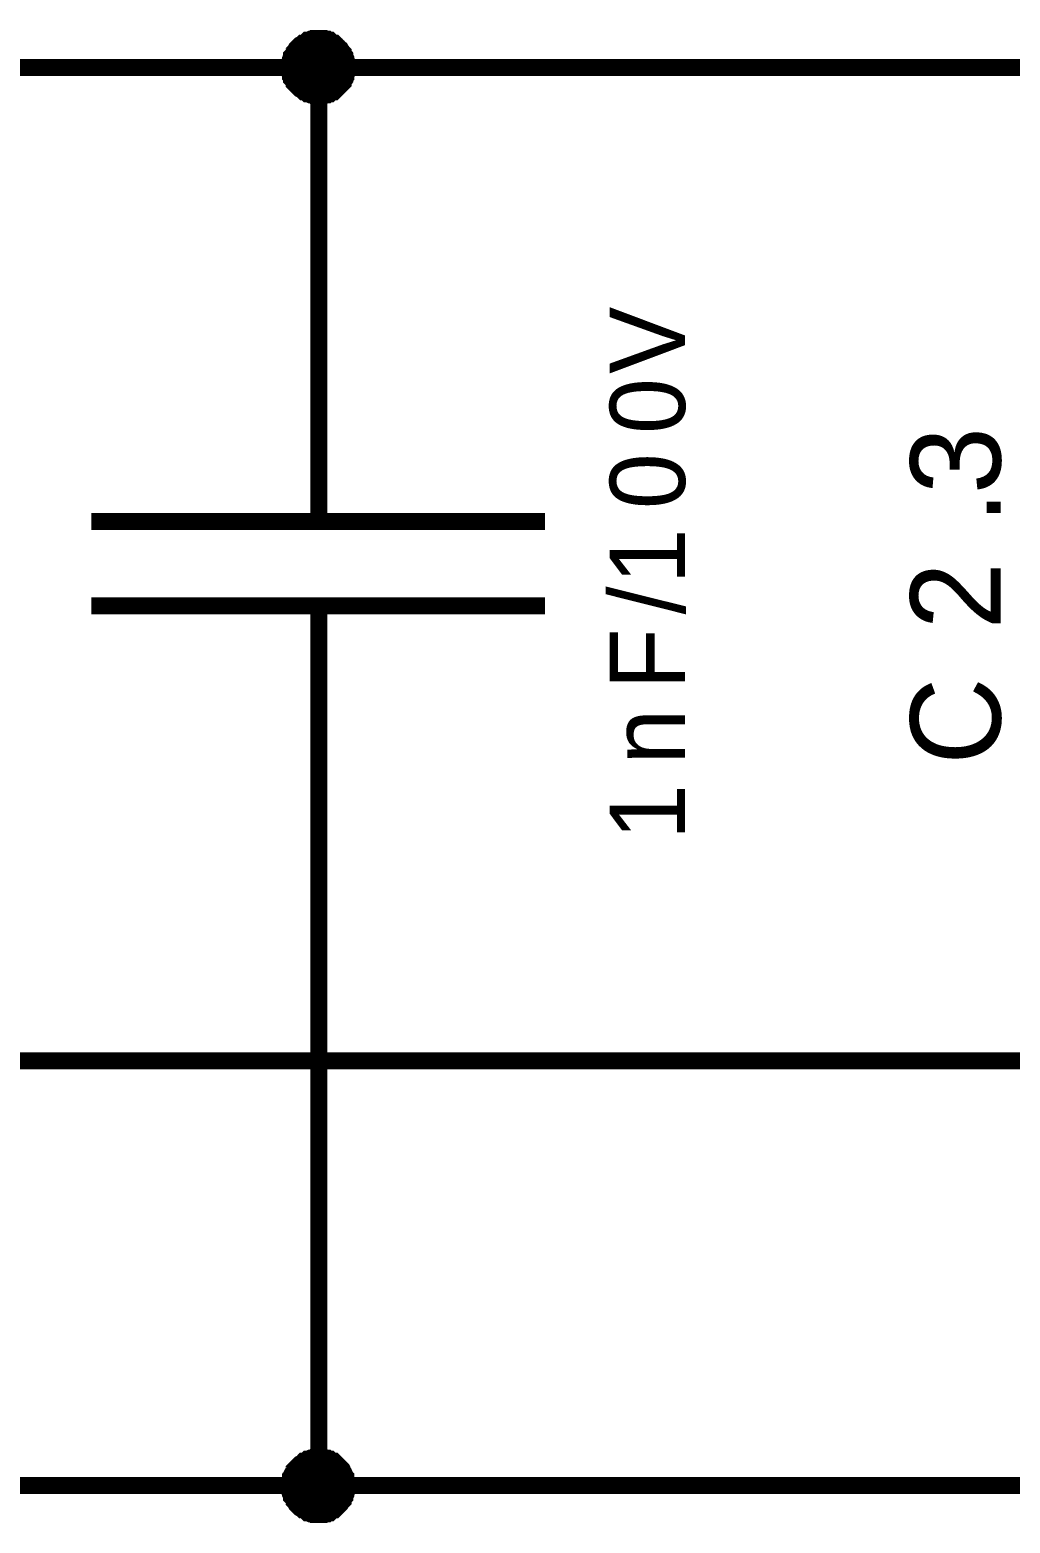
# Model space of a CAD drawing. Header units: millimetres. Extents: x 0 to 420, y 0 to 297.
# Drawn here: x 299.88 to 317.15, y 211.84 to 238.15 of the extents above; entities that cross this region are included whole.
import ezdxf

# ---------------------------------------------------------------- set-up
doc = ezdxf.new("R2010")
doc.units = ezdxf.units.MM
doc.layers.add('Sheet', color=255, linetype='Continuous')

msp = doc.modelspace()

# ---------------------------------------------------------------- linework, layer by layer
at = {"layer": 'Sheet'}
for points, const_width in [([(304.457, 237.487), (304.457, 237.521), (304.457, 237.537), (304.457, 237.57), (304.474, 237.587), (304.474, 237.62), (304.474, 237.636), (304.49, 237.67), (304.49, 237.686), (304.507, 237.703), (304.523, 237.736), (304.54, 237.752), (304.54, 237.769), (304.556, 237.785), (304.573, 237.819), (304.589, 237.835), (304.606, 237.852), (304.622, 237.868), (304.639, 237.885), (304.672, 237.901), (304.689, 237.918), (304.705, 237.918), (304.722, 237.934), (304.755, 237.951), (304.771, 237.968), (304.788, 237.968), (304.821, 237.984), (304.838, 237.984), (304.871, 237.984), (304.887, 238.001), (304.92, 238.001), (304.937, 238.001), (304.97, 238.001)], 0.3), ([(304.457, 237.487), (304.457, 237.521), (304.457, 237.537), (304.457, 237.57), (304.474, 237.587), (304.474, 237.62), (304.474, 237.636), (304.49, 237.67), (304.49, 237.686), (304.507, 237.703), (304.523, 237.736), (304.54, 237.752), (304.54, 237.769), (304.556, 237.785), (304.573, 237.819), (304.589, 237.835), (304.606, 237.852), (304.622, 237.868), (304.639, 237.885), (304.672, 237.901), (304.689, 237.918), (304.705, 237.918), (304.722, 237.934), (304.755, 237.951), (304.771, 237.968), (304.788, 237.968), (304.821, 237.984), (304.838, 237.984), (304.871, 237.984), (304.887, 238.001), (304.92, 238.001), (304.937, 238.001), (304.97, 238.001)], 0.3), ([(304.457, 237.487), (304.457, 237.521), (304.457, 237.537), (304.457, 237.57), (304.474, 237.587), (304.474, 237.62), (304.474, 237.636), (304.49, 237.67), (304.49, 237.686), (304.507, 237.703), (304.523, 237.736), (304.54, 237.752), (304.54, 237.769), (304.556, 237.785), (304.573, 237.819), (304.589, 237.835), (304.606, 237.852), (304.622, 237.868), (304.639, 237.885), (304.672, 237.901), (304.689, 237.918), (304.705, 237.918), (304.722, 237.934), (304.755, 237.951), (304.771, 237.968), (304.788, 237.968), (304.821, 237.984), (304.838, 237.984), (304.871, 237.984), (304.887, 238.001), (304.92, 238.001), (304.937, 238.001), (304.97, 238.001)], 0.3), ([(304.457, 237.487), (304.457, 237.521), (304.457, 237.537), (304.457, 237.57), (304.474, 237.587), (304.474, 237.62), (304.474, 237.636), (304.49, 237.67), (304.49, 237.686), (304.507, 237.703), (304.523, 237.736), (304.54, 237.752), (304.54, 237.769), (304.556, 237.785), (304.573, 237.819), (304.589, 237.835), (304.606, 237.852), (304.622, 237.868), (304.639, 237.885), (304.672, 237.901), (304.689, 237.918), (304.705, 237.918), (304.722, 237.934), (304.755, 237.951), (304.771, 237.968), (304.788, 237.968), (304.821, 237.984), (304.838, 237.984), (304.871, 237.984), (304.887, 238.001), (304.92, 238.001), (304.937, 238.001), (304.97, 238.001)], 0.3), ([(304.97, 238.001), (304.97, 238.001)], 0.3), ([(304.97, 238.001), (305.003, 238.001), (305.02, 238.001), (305.053, 238.001), (305.069, 237.984), (305.102, 237.984), (305.119, 237.984), (305.136, 237.968), (305.169, 237.968), (305.185, 237.951), (305.202, 237.934), (305.235, 237.918), (305.251, 237.918), (305.268, 237.901), (305.285, 237.885), (305.301, 237.868), (305.318, 237.852), (305.334, 237.835), (305.351, 237.819), (305.367, 237.785), (305.384, 237.769), (305.4, 237.752), (305.4, 237.736), (305.417, 237.703), (305.433, 237.686), (305.433, 237.67), (305.45, 237.636), (305.45, 237.62), (305.45, 237.587), (305.467, 237.57), (305.467, 237.537), (305.467, 237.521), (305.467, 237.487)], 0.3), ([(304.97, 238.001), (304.97, 238.001)], 0.3), ([(304.97, 238.001), (305.003, 238.001), (305.02, 238.001), (305.053, 238.001), (305.069, 237.984), (305.102, 237.984), (305.119, 237.984), (305.136, 237.968), (305.169, 237.968), (305.185, 237.951), (305.202, 237.934), (305.235, 237.918), (305.251, 237.918), (305.268, 237.901), (305.285, 237.885), (305.301, 237.868), (305.318, 237.852), (305.334, 237.835), (305.351, 237.819), (305.367, 237.785), (305.384, 237.769), (305.4, 237.752), (305.4, 237.736), (305.417, 237.703), (305.433, 237.686), (305.433, 237.67), (305.45, 237.636), (305.45, 237.62), (305.45, 237.587), (305.467, 237.57), (305.467, 237.537), (305.467, 237.521), (305.467, 237.487)], 0.3), ([(304.97, 238.001), (304.97, 238.001)], 0.3), ([(304.97, 238.001), (305.003, 238.001), (305.02, 238.001), (305.053, 238.001), (305.069, 237.984), (305.102, 237.984), (305.119, 237.984), (305.136, 237.968), (305.169, 237.968), (305.185, 237.951), (305.202, 237.934), (305.235, 237.918), (305.251, 237.918), (305.268, 237.901), (305.285, 237.885), (305.301, 237.868), (305.318, 237.852), (305.334, 237.835), (305.351, 237.819), (305.367, 237.785), (305.384, 237.769), (305.4, 237.752), (305.4, 237.736), (305.417, 237.703), (305.433, 237.686), (305.433, 237.67), (305.45, 237.636), (305.45, 237.62), (305.45, 237.587), (305.467, 237.57), (305.467, 237.537), (305.467, 237.521), (305.467, 237.487)], 0.3), ([(304.97, 238.001), (304.97, 238.001)], 0.3), ([(304.97, 238.001), (305.003, 238.001), (305.02, 238.001), (305.053, 238.001), (305.069, 237.984), (305.102, 237.984), (305.119, 237.984), (305.136, 237.968), (305.169, 237.968), (305.185, 237.951), (305.202, 237.934), (305.235, 237.918), (305.251, 237.918), (305.268, 237.901), (305.285, 237.885), (305.301, 237.868), (305.318, 237.852), (305.334, 237.835), (305.351, 237.819), (305.367, 237.785), (305.384, 237.769), (305.4, 237.752), (305.4, 237.736), (305.417, 237.703), (305.433, 237.686), (305.433, 237.67), (305.45, 237.636), (305.45, 237.62), (305.45, 237.587), (305.467, 237.57), (305.467, 237.537), (305.467, 237.521), (305.467, 237.487)], 0.3), ([(304.457, 237.487), (304.457, 237.521), (304.457, 237.537), (304.457, 237.57), (304.474, 237.587), (304.474, 237.62), (304.474, 237.636), (304.49, 237.67), (304.49, 237.686), (304.507, 237.703), (304.523, 237.736), (304.54, 237.752), (304.54, 237.769), (304.556, 237.785), (304.573, 237.819), (304.589, 237.835), (304.606, 237.852), (304.622, 237.868), (304.639, 237.885), (304.672, 237.901), (304.689, 237.918), (304.705, 237.918), (304.722, 237.934), (304.755, 237.951), (304.771, 237.968), (304.788, 237.968), (304.821, 237.984), (304.838, 237.984), (304.871, 237.984), (304.887, 238.001), (304.92, 238.001), (304.937, 238.001), (304.97, 238.001)], 0.0991), ([(304.457, 237.487), (304.457, 237.521), (304.457, 237.537), (304.457, 237.57), (304.474, 237.587), (304.474, 237.62), (304.474, 237.636), (304.49, 237.67), (304.49, 237.686), (304.507, 237.703), (304.523, 237.736), (304.54, 237.752), (304.54, 237.769), (304.556, 237.785), (304.573, 237.819), (304.589, 237.835), (304.606, 237.852), (304.622, 237.868), (304.639, 237.885), (304.672, 237.901), (304.689, 237.918), (304.705, 237.918), (304.722, 237.934), (304.755, 237.951), (304.771, 237.968), (304.788, 237.968), (304.821, 237.984), (304.838, 237.984), (304.871, 237.984), (304.887, 238.001), (304.92, 238.001), (304.937, 238.001), (304.97, 238.001)], 0.0991), ([(304.457, 237.487), (304.457, 237.521), (304.457, 237.537), (304.457, 237.57), (304.474, 237.587), (304.474, 237.62), (304.474, 237.636), (304.49, 237.67), (304.49, 237.686), (304.507, 237.703), (304.523, 237.736), (304.54, 237.752), (304.54, 237.769), (304.556, 237.785), (304.573, 237.819), (304.589, 237.835), (304.606, 237.852), (304.622, 237.868), (304.639, 237.885), (304.672, 237.901), (304.689, 237.918), (304.705, 237.918), (304.722, 237.934), (304.755, 237.951), (304.771, 237.968), (304.788, 237.968), (304.821, 237.984), (304.838, 237.984), (304.871, 237.984), (304.887, 238.001), (304.92, 238.001), (304.937, 238.001), (304.97, 238.001)], 0.0991), ([(304.457, 237.487), (304.457, 237.521), (304.457, 237.537), (304.457, 237.57), (304.474, 237.587), (304.474, 237.62), (304.474, 237.636), (304.49, 237.67), (304.49, 237.686), (304.507, 237.703), (304.523, 237.736), (304.54, 237.752), (304.54, 237.769), (304.556, 237.785), (304.573, 237.819), (304.589, 237.835), (304.606, 237.852), (304.622, 237.868), (304.639, 237.885), (304.672, 237.901), (304.689, 237.918), (304.705, 237.918), (304.722, 237.934), (304.755, 237.951), (304.771, 237.968), (304.788, 237.968), (304.821, 237.984), (304.838, 237.984), (304.871, 237.984), (304.887, 238.001), (304.92, 238.001), (304.937, 238.001), (304.97, 238.001)], 0.0991), ([(304.97, 238.001), (304.97, 238.001)], 0.0991), ([(304.97, 238.001), (305.003, 238.001), (305.02, 238.001), (305.053, 238.001), (305.069, 237.984), (305.102, 237.984), (305.119, 237.984), (305.136, 237.968), (305.169, 237.968), (305.185, 237.951), (305.202, 237.934), (305.235, 237.918), (305.251, 237.918), (305.268, 237.901), (305.285, 237.885), (305.301, 237.868), (305.318, 237.852), (305.334, 237.835), (305.351, 237.819), (305.367, 237.785), (305.384, 237.769), (305.4, 237.752), (305.4, 237.736), (305.417, 237.703), (305.433, 237.686), (305.433, 237.67), (305.45, 237.636), (305.45, 237.62), (305.45, 237.587), (305.467, 237.57), (305.467, 237.537), (305.467, 237.521), (305.467, 237.487)], 0.0991), ([(304.97, 238.001), (304.97, 238.001)], 0.0991), ([(304.97, 238.001), (305.003, 238.001), (305.02, 238.001), (305.053, 238.001), (305.069, 237.984), (305.102, 237.984), (305.119, 237.984), (305.136, 237.968), (305.169, 237.968), (305.185, 237.951), (305.202, 237.934), (305.235, 237.918), (305.251, 237.918), (305.268, 237.901), (305.285, 237.885), (305.301, 237.868), (305.318, 237.852), (305.334, 237.835), (305.351, 237.819), (305.367, 237.785), (305.384, 237.769), (305.4, 237.752), (305.4, 237.736), (305.417, 237.703), (305.433, 237.686), (305.433, 237.67), (305.45, 237.636), (305.45, 237.62), (305.45, 237.587), (305.467, 237.57), (305.467, 237.537), (305.467, 237.521), (305.467, 237.487)], 0.0991), ([(304.97, 238.001), (304.97, 238.001)], 0.0991), ([(304.97, 238.001), (305.003, 238.001), (305.02, 238.001), (305.053, 238.001), (305.069, 237.984), (305.102, 237.984), (305.119, 237.984), (305.136, 237.968), (305.169, 237.968), (305.185, 237.951), (305.202, 237.934), (305.235, 237.918), (305.251, 237.918), (305.268, 237.901), (305.285, 237.885), (305.301, 237.868), (305.318, 237.852), (305.334, 237.835), (305.351, 237.819), (305.367, 237.785), (305.384, 237.769), (305.4, 237.752), (305.4, 237.736), (305.417, 237.703), (305.433, 237.686), (305.433, 237.67), (305.45, 237.636), (305.45, 237.62), (305.45, 237.587), (305.467, 237.57), (305.467, 237.537), (305.467, 237.521), (305.467, 237.487)], 0.0991), ([(304.97, 238.001), (304.97, 238.001)], 0.0991), ([(304.97, 238.001), (305.003, 238.001), (305.02, 238.001), (305.053, 238.001), (305.069, 237.984), (305.102, 237.984), (305.119, 237.984), (305.136, 237.968), (305.169, 237.968), (305.185, 237.951), (305.202, 237.934), (305.235, 237.918), (305.251, 237.918), (305.268, 237.901), (305.285, 237.885), (305.301, 237.868), (305.318, 237.852), (305.334, 237.835), (305.351, 237.819), (305.367, 237.785), (305.384, 237.769), (305.4, 237.752), (305.4, 237.736), (305.417, 237.703), (305.433, 237.686), (305.433, 237.67), (305.45, 237.636), (305.45, 237.62), (305.45, 237.587), (305.467, 237.57), (305.467, 237.537), (305.467, 237.521), (305.467, 237.487)], 0.0991), ([(287.476, 232.487), (287.476, 237.487), (304.97, 237.487), (322.448, 237.487), (339.942, 237.487), (339.942, 232.487)], 0.3), ([(304.97, 236.991), (304.937, 236.991), (304.92, 236.991), (304.887, 236.991), (304.871, 237.007), (304.838, 237.007), (304.821, 237.007), (304.788, 237.024), (304.771, 237.024), (304.755, 237.04), (304.722, 237.057), (304.705, 237.057), (304.689, 237.073), (304.672, 237.09), (304.639, 237.107), (304.622, 237.123), (304.606, 237.14), (304.589, 237.156), (304.573, 237.173), (304.556, 237.189), (304.54, 237.206), (304.54, 237.222), (304.523, 237.256), (304.507, 237.272), (304.49, 237.289), (304.49, 237.322), (304.474, 237.338), (304.474, 237.355), (304.474, 237.388), (304.457, 237.405), (304.457, 237.438), (304.457, 237.454), (304.457, 237.487)], 0.3), ([(304.457, 237.487), (304.457, 237.487)], 0.3), ([(304.97, 236.991), (304.937, 236.991), (304.92, 236.991), (304.887, 236.991), (304.871, 237.007), (304.838, 237.007), (304.821, 237.007), (304.788, 237.024), (304.771, 237.024), (304.755, 237.04), (304.722, 237.057), (304.705, 237.057), (304.689, 237.073), (304.672, 237.09), (304.639, 237.107), (304.622, 237.123), (304.606, 237.14), (304.589, 237.156), (304.573, 237.173), (304.556, 237.189), (304.54, 237.206), (304.54, 237.222), (304.523, 237.256), (304.507, 237.272), (304.49, 237.289), (304.49, 237.322), (304.474, 237.338), (304.474, 237.355), (304.474, 237.388), (304.457, 237.405), (304.457, 237.438), (304.457, 237.454), (304.457, 237.487)], 0.3), ([(304.457, 237.487), (304.457, 237.487)], 0.3), ([(304.97, 236.991), (304.937, 236.991), (304.92, 236.991), (304.887, 236.991), (304.871, 237.007), (304.838, 237.007), (304.821, 237.007), (304.788, 237.024), (304.771, 237.024), (304.755, 237.04), (304.722, 237.057), (304.705, 237.057), (304.689, 237.073), (304.672, 237.09), (304.639, 237.107), (304.622, 237.123), (304.606, 237.14), (304.589, 237.156), (304.573, 237.173), (304.556, 237.189), (304.54, 237.206), (304.54, 237.222), (304.523, 237.256), (304.507, 237.272), (304.49, 237.289), (304.49, 237.322), (304.474, 237.338), (304.474, 237.355), (304.474, 237.388), (304.457, 237.405), (304.457, 237.438), (304.457, 237.454), (304.457, 237.487)], 0.3), ([(304.457, 237.487), (304.457, 237.487)], 0.3), ([(304.97, 236.991), (304.937, 236.991), (304.92, 236.991), (304.887, 236.991), (304.871, 237.007), (304.838, 237.007), (304.821, 237.007), (304.788, 237.024), (304.771, 237.024), (304.755, 237.04), (304.722, 237.057), (304.705, 237.057), (304.689, 237.073), (304.672, 237.09), (304.639, 237.107), (304.622, 237.123), (304.606, 237.14), (304.589, 237.156), (304.573, 237.173), (304.556, 237.189), (304.54, 237.206), (304.54, 237.222), (304.523, 237.256), (304.507, 237.272), (304.49, 237.289), (304.49, 237.322), (304.474, 237.338), (304.474, 237.355), (304.474, 237.388), (304.457, 237.405), (304.457, 237.438), (304.457, 237.454), (304.457, 237.487)], 0.3), ([(304.457, 237.487), (304.457, 237.487)], 0.3), ([(305.467, 237.487), (305.467, 237.454), (305.467, 237.438), (305.467, 237.405), (305.45, 237.388), (305.45, 237.355), (305.45, 237.338), (305.433, 237.322), (305.433, 237.289), (305.417, 237.272), (305.4, 237.256), (305.4, 237.222), (305.384, 237.206), (305.367, 237.189), (305.351, 237.173), (305.334, 237.156), (305.318, 237.14), (305.301, 237.123), (305.285, 237.107), (305.268, 237.09), (305.251, 237.073), (305.235, 237.057), (305.202, 237.057), (305.185, 237.04), (305.169, 237.024), (305.136, 237.024), (305.119, 237.007), (305.102, 237.007), (305.069, 237.007), (305.053, 236.991), (305.02, 236.991), (305.003, 236.991), (304.97, 236.991)], 0.3), ([(304.97, 232.487), (304.97, 237.487)], 0.3), ([(305.467, 237.487), (305.467, 237.454), (305.467, 237.438), (305.467, 237.405), (305.45, 237.388), (305.45, 237.355), (305.45, 237.338), (305.433, 237.322), (305.433, 237.289), (305.417, 237.272), (305.4, 237.256), (305.4, 237.222), (305.384, 237.206), (305.367, 237.189), (305.351, 237.173), (305.334, 237.156), (305.318, 237.14), (305.301, 237.123), (305.285, 237.107), (305.268, 237.09), (305.251, 237.073), (305.235, 237.057), (305.202, 237.057), (305.185, 237.04), (305.169, 237.024), (305.136, 237.024), (305.119, 237.007), (305.102, 237.007), (305.069, 237.007), (305.053, 236.991), (305.02, 236.991), (305.003, 236.991), (304.97, 236.991)], 0.3), ([(305.467, 237.487), (305.467, 237.454), (305.467, 237.438), (305.467, 237.405), (305.45, 237.388), (305.45, 237.355), (305.45, 237.338), (305.433, 237.322), (305.433, 237.289), (305.417, 237.272), (305.4, 237.256), (305.4, 237.222), (305.384, 237.206), (305.367, 237.189), (305.351, 237.173), (305.334, 237.156), (305.318, 237.14), (305.301, 237.123), (305.285, 237.107), (305.268, 237.09), (305.251, 237.073), (305.235, 237.057), (305.202, 237.057), (305.185, 237.04), (305.169, 237.024), (305.136, 237.024), (305.119, 237.007), (305.102, 237.007), (305.069, 237.007), (305.053, 236.991), (305.02, 236.991), (305.003, 236.991), (304.97, 236.991)], 0.3), ([(305.467, 237.487), (305.467, 237.454), (305.467, 237.438), (305.467, 237.405), (305.45, 237.388), (305.45, 237.355), (305.45, 237.338), (305.433, 237.322), (305.433, 237.289), (305.417, 237.272), (305.4, 237.256), (305.4, 237.222), (305.384, 237.206), (305.367, 237.189), (305.351, 237.173), (305.334, 237.156), (305.318, 237.14), (305.301, 237.123), (305.285, 237.107), (305.268, 237.09), (305.251, 237.073), (305.235, 237.057), (305.202, 237.057), (305.185, 237.04), (305.169, 237.024), (305.136, 237.024), (305.119, 237.007), (305.102, 237.007), (305.069, 237.007), (305.053, 236.991), (305.02, 236.991), (305.003, 236.991), (304.97, 236.991)], 0.3), ([(305.467, 237.487), (305.467, 237.487), (305.467, 237.487), (305.467, 237.487), (305.467, 237.487), (305.467, 237.487), (305.467, 237.487), (305.467, 237.487), (305.467, 237.487), (305.467, 237.487), (305.467, 237.487), (305.467, 237.487), (305.467, 237.487), (305.467, 237.487), (305.467, 237.487), (305.467, 237.487), (305.467, 237.487), (305.467, 237.487), (305.467, 237.487), (305.467, 237.487), (305.467, 237.487), (305.467, 237.487), (305.467, 237.487), (305.467, 237.487), (305.467, 237.487), (305.467, 237.487), (305.467, 237.487), (305.467, 237.487), (305.467, 237.487), (305.467, 237.487), (305.467, 237.487), (305.467, 237.487), (305.467, 237.487)], 0.3), ([(305.467, 237.487), (305.467, 237.487)], 0.3), ([(305.467, 237.487), (305.467, 237.487), (305.467, 237.487), (305.467, 237.487), (305.467, 237.487), (305.467, 237.487), (305.467, 237.487), (305.467, 237.487), (305.467, 237.487), (305.467, 237.487), (305.467, 237.487), (305.467, 237.487), (305.467, 237.487), (305.467, 237.487), (305.467, 237.487), (305.467, 237.487), (305.467, 237.487), (305.467, 237.487), (305.467, 237.487), (305.467, 237.487), (305.467, 237.487), (305.467, 237.487), (305.467, 237.487), (305.467, 237.487), (305.467, 237.487), (305.467, 237.487), (305.467, 237.487), (305.467, 237.487), (305.467, 237.487), (305.467, 237.487), (305.467, 237.487), (305.467, 237.487), (305.467, 237.487)], 0.3), ([(305.467, 237.487), (305.467, 237.487)], 0.3), ([(305.467, 237.487), (305.467, 237.487), (305.467, 237.487), (305.467, 237.487), (305.467, 237.487), (305.467, 237.487), (305.467, 237.487), (305.467, 237.487), (305.467, 237.487), (305.467, 237.487), (305.467, 237.487), (305.467, 237.487), (305.467, 237.487), (305.467, 237.487), (305.467, 237.487), (305.467, 237.487), (305.467, 237.487), (305.467, 237.487), (305.467, 237.487), (305.467, 237.487), (305.467, 237.487), (305.467, 237.487), (305.467, 237.487), (305.467, 237.487), (305.467, 237.487), (305.467, 237.487), (305.467, 237.487), (305.467, 237.487), (305.467, 237.487), (305.467, 237.487), (305.467, 237.487), (305.467, 237.487), (305.467, 237.487)], 0.3), ([(305.467, 237.487), (305.467, 237.487)], 0.3), ([(305.467, 237.487), (305.467, 237.487), (305.467, 237.487), (305.467, 237.487), (305.467, 237.487), (305.467, 237.487), (305.467, 237.487), (305.467, 237.487), (305.467, 237.487), (305.467, 237.487), (305.467, 237.487), (305.467, 237.487), (305.467, 237.487), (305.467, 237.487), (305.467, 237.487), (305.467, 237.487), (305.467, 237.487), (305.467, 237.487), (305.467, 237.487), (305.467, 237.487), (305.467, 237.487), (305.467, 237.487), (305.467, 237.487), (305.467, 237.487), (305.467, 237.487), (305.467, 237.487), (305.467, 237.487), (305.467, 237.487), (305.467, 237.487), (305.467, 237.487), (305.467, 237.487), (305.467, 237.487), (305.467, 237.487)], 0.3), ([(305.467, 237.487), (305.467, 237.487)], 0.3), ([(304.97, 236.991), (304.937, 236.991), (304.92, 236.991), (304.887, 236.991), (304.871, 237.007), (304.838, 237.007), (304.821, 237.007), (304.788, 237.024), (304.771, 237.024), (304.755, 237.04), (304.722, 237.057), (304.705, 237.057), (304.689, 237.073), (304.672, 237.09), (304.639, 237.107), (304.622, 237.123), (304.606, 237.14), (304.589, 237.156), (304.573, 237.173), (304.556, 237.189), (304.54, 237.206), (304.54, 237.222), (304.523, 237.256), (304.507, 237.272), (304.49, 237.289), (304.49, 237.322), (304.474, 237.338), (304.474, 237.355), (304.474, 237.388), (304.457, 237.405), (304.457, 237.438), (304.457, 237.454), (304.457, 237.487)], 0.0991), ([(304.457, 237.487), (304.457, 237.487)], 0.0991), ([(304.97, 236.991), (304.937, 236.991), (304.92, 236.991), (304.887, 236.991), (304.871, 237.007), (304.838, 237.007), (304.821, 237.007), (304.788, 237.024), (304.771, 237.024), (304.755, 237.04), (304.722, 237.057), (304.705, 237.057), (304.689, 237.073), (304.672, 237.09), (304.639, 237.107), (304.622, 237.123), (304.606, 237.14), (304.589, 237.156), (304.573, 237.173), (304.556, 237.189), (304.54, 237.206), (304.54, 237.222), (304.523, 237.256), (304.507, 237.272), (304.49, 237.289), (304.49, 237.322), (304.474, 237.338), (304.474, 237.355), (304.474, 237.388), (304.457, 237.405), (304.457, 237.438), (304.457, 237.454), (304.457, 237.487)], 0.0991), ([(304.457, 237.487), (304.457, 237.487)], 0.0991), ([(304.97, 236.991), (304.937, 236.991), (304.92, 236.991), (304.887, 236.991), (304.871, 237.007), (304.838, 237.007), (304.821, 237.007), (304.788, 237.024), (304.771, 237.024), (304.755, 237.04), (304.722, 237.057), (304.705, 237.057), (304.689, 237.073), (304.672, 237.09), (304.639, 237.107), (304.622, 237.123), (304.606, 237.14), (304.589, 237.156), (304.573, 237.173), (304.556, 237.189), (304.54, 237.206), (304.54, 237.222), (304.523, 237.256), (304.507, 237.272), (304.49, 237.289), (304.49, 237.322), (304.474, 237.338), (304.474, 237.355), (304.474, 237.388), (304.457, 237.405), (304.457, 237.438), (304.457, 237.454), (304.457, 237.487)], 0.0991), ([(304.457, 237.487), (304.457, 237.487)], 0.0991), ([(304.97, 236.991), (304.937, 236.991), (304.92, 236.991), (304.887, 236.991), (304.871, 237.007), (304.838, 237.007), (304.821, 237.007), (304.788, 237.024), (304.771, 237.024), (304.755, 237.04), (304.722, 237.057), (304.705, 237.057), (304.689, 237.073), (304.672, 237.09), (304.639, 237.107), (304.622, 237.123), (304.606, 237.14), (304.589, 237.156), (304.573, 237.173), (304.556, 237.189), (304.54, 237.206), (304.54, 237.222), (304.523, 237.256), (304.507, 237.272), (304.49, 237.289), (304.49, 237.322), (304.474, 237.338), (304.474, 237.355), (304.474, 237.388), (304.457, 237.405), (304.457, 237.438), (304.457, 237.454), (304.457, 237.487)], 0.0991), ([(304.457, 237.487), (304.457, 237.487)], 0.0991), ([(305.467, 237.487), (305.467, 237.454), (305.467, 237.438), (305.467, 237.405), (305.45, 237.388), (305.45, 237.355), (305.45, 237.338), (305.433, 237.322), (305.433, 237.289), (305.417, 237.272), (305.4, 237.256), (305.4, 237.222), (305.384, 237.206), (305.367, 237.189), (305.351, 237.173), (305.334, 237.156), (305.318, 237.14), (305.301, 237.123), (305.285, 237.107), (305.268, 237.09), (305.251, 237.073), (305.235, 237.057), (305.202, 237.057), (305.185, 237.04), (305.169, 237.024), (305.136, 237.024), (305.119, 237.007), (305.102, 237.007), (305.069, 237.007), (305.053, 236.991), (305.02, 236.991), (305.003, 236.991), (304.97, 236.991)], 0.0991), ([(305.467, 237.487), (305.467, 237.454), (305.467, 237.438), (305.467, 237.405), (305.45, 237.388), (305.45, 237.355), (305.45, 237.338), (305.433, 237.322), (305.433, 237.289), (305.417, 237.272), (305.4, 237.256), (305.4, 237.222), (305.384, 237.206), (305.367, 237.189), (305.351, 237.173), (305.334, 237.156), (305.318, 237.14), (305.301, 237.123), (305.285, 237.107), (305.268, 237.09), (305.251, 237.073), (305.235, 237.057), (305.202, 237.057), (305.185, 237.04), (305.169, 237.024), (305.136, 237.024), (305.119, 237.007), (305.102, 237.007), (305.069, 237.007), (305.053, 236.991), (305.02, 236.991), (305.003, 236.991), (304.97, 236.991)], 0.0991), ([(305.467, 237.487), (305.467, 237.454), (305.467, 237.438), (305.467, 237.405), (305.45, 237.388), (305.45, 237.355), (305.45, 237.338), (305.433, 237.322), (305.433, 237.289), (305.417, 237.272), (305.4, 237.256), (305.4, 237.222), (305.384, 237.206), (305.367, 237.189), (305.351, 237.173), (305.334, 237.156), (305.318, 237.14), (305.301, 237.123), (305.285, 237.107), (305.268, 237.09), (305.251, 237.073), (305.235, 237.057), (305.202, 237.057), (305.185, 237.04), (305.169, 237.024), (305.136, 237.024), (305.119, 237.007), (305.102, 237.007), (305.069, 237.007), (305.053, 236.991), (305.02, 236.991), (305.003, 236.991), (304.97, 236.991)], 0.0991), ([(305.467, 237.487), (305.467, 237.454), (305.467, 237.438), (305.467, 237.405), (305.45, 237.388), (305.45, 237.355), (305.45, 237.338), (305.433, 237.322), (305.433, 237.289), (305.417, 237.272), (305.4, 237.256), (305.4, 237.222), (305.384, 237.206), (305.367, 237.189), (305.351, 237.173), (305.334, 237.156), (305.318, 237.14), (305.301, 237.123), (305.285, 237.107), (305.268, 237.09), (305.251, 237.073), (305.235, 237.057), (305.202, 237.057), (305.185, 237.04), (305.169, 237.024), (305.136, 237.024), (305.119, 237.007), (305.102, 237.007), (305.069, 237.007), (305.053, 236.991), (305.02, 236.991), (305.003, 236.991), (304.97, 236.991)], 0.0991), ([(305.467, 237.487), (305.467, 237.487), (305.467, 237.487), (305.467, 237.487), (305.467, 237.487), (305.467, 237.487), (305.467, 237.487), (305.467, 237.487), (305.467, 237.487), (305.467, 237.487), (305.467, 237.487), (305.467, 237.487), (305.467, 237.487), (305.467, 237.487), (305.467, 237.487), (305.467, 237.487), (305.467, 237.487), (305.467, 237.487), (305.467, 237.487), (305.467, 237.487), (305.467, 237.487), (305.467, 237.487), (305.467, 237.487), (305.467, 237.487), (305.467, 237.487), (305.467, 237.487), (305.467, 237.487), (305.467, 237.487), (305.467, 237.487), (305.467, 237.487), (305.467, 237.487), (305.467, 237.487), (305.467, 237.487)], 0.0991), ([(305.467, 237.487), (305.467, 237.487)], 0.0991), ([(305.467, 237.487), (305.467, 237.487), (305.467, 237.487), (305.467, 237.487), (305.467, 237.487), (305.467, 237.487), (305.467, 237.487), (305.467, 237.487), (305.467, 237.487), (305.467, 237.487), (305.467, 237.487), (305.467, 237.487), (305.467, 237.487), (305.467, 237.487), (305.467, 237.487), (305.467, 237.487), (305.467, 237.487), (305.467, 237.487), (305.467, 237.487), (305.467, 237.487), (305.467, 237.487), (305.467, 237.487), (305.467, 237.487), (305.467, 237.487), (305.467, 237.487), (305.467, 237.487), (305.467, 237.487), (305.467, 237.487), (305.467, 237.487), (305.467, 237.487), (305.467, 237.487), (305.467, 237.487), (305.467, 237.487)], 0.0991), ([(305.467, 237.487), (305.467, 237.487)], 0.0991), ([(305.467, 237.487), (305.467, 237.487), (305.467, 237.487), (305.467, 237.487), (305.467, 237.487), (305.467, 237.487), (305.467, 237.487), (305.467, 237.487), (305.467, 237.487), (305.467, 237.487), (305.467, 237.487), (305.467, 237.487), (305.467, 237.487), (305.467, 237.487), (305.467, 237.487), (305.467, 237.487), (305.467, 237.487), (305.467, 237.487), (305.467, 237.487), (305.467, 237.487), (305.467, 237.487), (305.467, 237.487), (305.467, 237.487), (305.467, 237.487), (305.467, 237.487), (305.467, 237.487), (305.467, 237.487), (305.467, 237.487), (305.467, 237.487), (305.467, 237.487), (305.467, 237.487), (305.467, 237.487), (305.467, 237.487)], 0.0991), ([(305.467, 237.487), (305.467, 237.487)], 0.0991), ([(305.467, 237.487), (305.467, 237.487), (305.467, 237.487), (305.467, 237.487), (305.467, 237.487), (305.467, 237.487), (305.467, 237.487), (305.467, 237.487), (305.467, 237.487), (305.467, 237.487), (305.467, 237.487), (305.467, 237.487), (305.467, 237.487), (305.467, 237.487), (305.467, 237.487), (305.467, 237.487), (305.467, 237.487), (305.467, 237.487), (305.467, 237.487), (305.467, 237.487), (305.467, 237.487), (305.467, 237.487), (305.467, 237.487), (305.467, 237.487), (305.467, 237.487), (305.467, 237.487), (305.467, 237.487), (305.467, 237.487), (305.467, 237.487), (305.467, 237.487), (305.467, 237.487), (305.467, 237.487), (305.467, 237.487)], 0.0991), ([(305.467, 237.487), (305.467, 237.487)], 0.0991), ([(304.97, 229.489), (304.97, 232.487)], 0.3), ([(300.965, 229.489), (308.959, 229.489)], 0.3), ([(300.965, 227.999), (308.959, 227.999)], 0.3), ([(304.97, 227.999), (304.97, 224.985)], 0.3), ([(294.973, 212.5), (304.97, 212.5), (304.97, 224.985)], 0.3), ([(287.476, 219.985), (362.435, 219.985)], 0.3), ([(304.457, 212.5), (304.457, 212.517), (304.457, 212.55), (304.457, 212.566), (304.474, 212.599), (304.474, 212.616), (304.474, 212.649), (304.49, 212.666), (304.49, 212.682), (304.507, 212.715), (304.523, 212.732), (304.54, 212.748), (304.54, 212.782), (304.556, 212.798), (304.573, 212.815), (304.589, 212.831), (304.606, 212.848), (304.622, 212.864), (304.639, 212.881), (304.672, 212.897), (304.689, 212.914), (304.705, 212.931), (304.722, 212.931), (304.755, 212.947), (304.771, 212.964), (304.788, 212.964), (304.821, 212.98), (304.838, 212.98), (304.871, 212.98), (304.887, 212.997), (304.92, 212.997), (304.937, 212.997), (304.97, 212.997)], 0.3), ([(304.457, 212.5), (304.457, 212.517), (304.457, 212.55), (304.457, 212.566), (304.474, 212.599), (304.474, 212.616), (304.474, 212.649), (304.49, 212.666), (304.49, 212.682), (304.507, 212.715), (304.523, 212.732), (304.54, 212.748), (304.54, 212.782), (304.556, 212.798), (304.573, 212.815), (304.589, 212.831), (304.606, 212.848), (304.622, 212.864), (304.639, 212.881), (304.672, 212.897), (304.689, 212.914), (304.705, 212.931), (304.722, 212.931), (304.755, 212.947), (304.771, 212.964), (304.788, 212.964), (304.821, 212.98), (304.838, 212.98), (304.871, 212.98), (304.887, 212.997), (304.92, 212.997), (304.937, 212.997), (304.97, 212.997)], 0.3), ([(304.457, 212.5), (304.457, 212.517), (304.457, 212.55), (304.457, 212.566), (304.474, 212.599), (304.474, 212.616), (304.474, 212.649), (304.49, 212.666), (304.49, 212.682), (304.507, 212.715), (304.523, 212.732), (304.54, 212.748), (304.54, 212.782), (304.556, 212.798), (304.573, 212.815), (304.589, 212.831), (304.606, 212.848), (304.622, 212.864), (304.639, 212.881), (304.672, 212.897), (304.689, 212.914), (304.705, 212.931), (304.722, 212.931), (304.755, 212.947), (304.771, 212.964), (304.788, 212.964), (304.821, 212.98), (304.838, 212.98), (304.871, 212.98), (304.887, 212.997), (304.92, 212.997), (304.937, 212.997), (304.97, 212.997)], 0.3), ([(304.457, 212.5), (304.457, 212.517), (304.457, 212.55), (304.457, 212.566), (304.474, 212.599), (304.474, 212.616), (304.474, 212.649), (304.49, 212.666), (304.49, 212.682), (304.507, 212.715), (304.523, 212.732), (304.54, 212.748), (304.54, 212.782), (304.556, 212.798), (304.573, 212.815), (304.589, 212.831), (304.606, 212.848), (304.622, 212.864), (304.639, 212.881), (304.672, 212.897), (304.689, 212.914), (304.705, 212.931), (304.722, 212.931), (304.755, 212.947), (304.771, 212.964), (304.788, 212.964), (304.821, 212.98), (304.838, 212.98), (304.871, 212.98), (304.887, 212.997), (304.92, 212.997), (304.937, 212.997), (304.97, 212.997)], 0.3), ([(304.97, 212.997), (304.97, 212.997)], 0.3), ([(304.97, 212.997), (305.003, 212.997), (305.02, 212.997), (305.053, 212.997), (305.069, 212.98), (305.102, 212.98), (305.119, 212.98), (305.136, 212.964), (305.169, 212.964), (305.185, 212.947), (305.202, 212.931), (305.235, 212.931), (305.251, 212.914), (305.268, 212.897), (305.285, 212.881), (305.301, 212.864), (305.318, 212.848), (305.334, 212.831), (305.351, 212.815), (305.367, 212.798), (305.384, 212.782), (305.4, 212.748), (305.4, 212.732), (305.417, 212.715), (305.433, 212.682), (305.433, 212.666), (305.45, 212.649), (305.45, 212.616), (305.45, 212.599), (305.467, 212.566), (305.467, 212.55), (305.467, 212.517), (305.467, 212.5)], 0.3), ([(304.97, 212.997), (304.97, 212.997)], 0.3), ([(304.97, 212.997), (305.003, 212.997), (305.02, 212.997), (305.053, 212.997), (305.069, 212.98), (305.102, 212.98), (305.119, 212.98), (305.136, 212.964), (305.169, 212.964), (305.185, 212.947), (305.202, 212.931), (305.235, 212.931), (305.251, 212.914), (305.268, 212.897), (305.285, 212.881), (305.301, 212.864), (305.318, 212.848), (305.334, 212.831), (305.351, 212.815), (305.367, 212.798), (305.384, 212.782), (305.4, 212.748), (305.4, 212.732), (305.417, 212.715), (305.433, 212.682), (305.433, 212.666), (305.45, 212.649), (305.45, 212.616), (305.45, 212.599), (305.467, 212.566), (305.467, 212.55), (305.467, 212.517), (305.467, 212.5)], 0.3), ([(304.97, 212.997), (304.97, 212.997)], 0.3), ([(304.97, 212.997), (305.003, 212.997), (305.02, 212.997), (305.053, 212.997), (305.069, 212.98), (305.102, 212.98), (305.119, 212.98), (305.136, 212.964), (305.169, 212.964), (305.185, 212.947), (305.202, 212.931), (305.235, 212.931), (305.251, 212.914), (305.268, 212.897), (305.285, 212.881), (305.301, 212.864), (305.318, 212.848), (305.334, 212.831), (305.351, 212.815), (305.367, 212.798), (305.384, 212.782), (305.4, 212.748), (305.4, 212.732), (305.417, 212.715), (305.433, 212.682), (305.433, 212.666), (305.45, 212.649), (305.45, 212.616), (305.45, 212.599), (305.467, 212.566), (305.467, 212.55), (305.467, 212.517), (305.467, 212.5)], 0.3), ([(304.97, 212.997), (304.97, 212.997)], 0.3), ([(304.97, 212.997), (305.003, 212.997), (305.02, 212.997), (305.053, 212.997), (305.069, 212.98), (305.102, 212.98), (305.119, 212.98), (305.136, 212.964), (305.169, 212.964), (305.185, 212.947), (305.202, 212.931), (305.235, 212.931), (305.251, 212.914), (305.268, 212.897), (305.285, 212.881), (305.301, 212.864), (305.318, 212.848), (305.334, 212.831), (305.351, 212.815), (305.367, 212.798), (305.384, 212.782), (305.4, 212.748), (305.4, 212.732), (305.417, 212.715), (305.433, 212.682), (305.433, 212.666), (305.45, 212.649), (305.45, 212.616), (305.45, 212.599), (305.467, 212.566), (305.467, 212.55), (305.467, 212.517), (305.467, 212.5)], 0.3), ([(304.457, 212.5), (304.457, 212.517), (304.457, 212.55), (304.457, 212.566), (304.474, 212.599), (304.474, 212.616), (304.474, 212.649), (304.49, 212.666), (304.49, 212.682), (304.507, 212.715), (304.523, 212.732), (304.54, 212.748), (304.54, 212.782), (304.556, 212.798), (304.573, 212.815), (304.589, 212.831), (304.606, 212.848), (304.622, 212.864), (304.639, 212.881), (304.672, 212.897), (304.689, 212.914), (304.705, 212.931), (304.722, 212.931), (304.755, 212.947), (304.771, 212.964), (304.788, 212.964), (304.821, 212.98), (304.838, 212.98), (304.871, 212.98), (304.887, 212.997), (304.92, 212.997), (304.937, 212.997), (304.97, 212.997)], 0.0991), ([(304.457, 212.5), (304.457, 212.517), (304.457, 212.55), (304.457, 212.566), (304.474, 212.599), (304.474, 212.616), (304.474, 212.649), (304.49, 212.666), (304.49, 212.682), (304.507, 212.715), (304.523, 212.732), (304.54, 212.748), (304.54, 212.782), (304.556, 212.798), (304.573, 212.815), (304.589, 212.831), (304.606, 212.848), (304.622, 212.864), (304.639, 212.881), (304.672, 212.897), (304.689, 212.914), (304.705, 212.931), (304.722, 212.931), (304.755, 212.947), (304.771, 212.964), (304.788, 212.964), (304.821, 212.98), (304.838, 212.98), (304.871, 212.98), (304.887, 212.997), (304.92, 212.997), (304.937, 212.997), (304.97, 212.997)], 0.0991), ([(304.457, 212.5), (304.457, 212.517), (304.457, 212.55), (304.457, 212.566), (304.474, 212.599), (304.474, 212.616), (304.474, 212.649), (304.49, 212.666), (304.49, 212.682), (304.507, 212.715), (304.523, 212.732), (304.54, 212.748), (304.54, 212.782), (304.556, 212.798), (304.573, 212.815), (304.589, 212.831), (304.606, 212.848), (304.622, 212.864), (304.639, 212.881), (304.672, 212.897), (304.689, 212.914), (304.705, 212.931), (304.722, 212.931), (304.755, 212.947), (304.771, 212.964), (304.788, 212.964), (304.821, 212.98), (304.838, 212.98), (304.871, 212.98), (304.887, 212.997), (304.92, 212.997), (304.937, 212.997), (304.97, 212.997)], 0.0991), ([(304.457, 212.5), (304.457, 212.517), (304.457, 212.55), (304.457, 212.566), (304.474, 212.599), (304.474, 212.616), (304.474, 212.649), (304.49, 212.666), (304.49, 212.682), (304.507, 212.715), (304.523, 212.732), (304.54, 212.748), (304.54, 212.782), (304.556, 212.798), (304.573, 212.815), (304.589, 212.831), (304.606, 212.848), (304.622, 212.864), (304.639, 212.881), (304.672, 212.897), (304.689, 212.914), (304.705, 212.931), (304.722, 212.931), (304.755, 212.947), (304.771, 212.964), (304.788, 212.964), (304.821, 212.98), (304.838, 212.98), (304.871, 212.98), (304.887, 212.997), (304.92, 212.997), (304.937, 212.997), (304.97, 212.997)], 0.0991), ([(304.97, 212.997), (304.97, 212.997)], 0.0991), ([(304.97, 212.997), (305.003, 212.997), (305.02, 212.997), (305.053, 212.997), (305.069, 212.98), (305.102, 212.98), (305.119, 212.98), (305.136, 212.964), (305.169, 212.964), (305.185, 212.947), (305.202, 212.931), (305.235, 212.931), (305.251, 212.914), (305.268, 212.897), (305.285, 212.881), (305.301, 212.864), (305.318, 212.848), (305.334, 212.831), (305.351, 212.815), (305.367, 212.798), (305.384, 212.782), (305.4, 212.748), (305.4, 212.732), (305.417, 212.715), (305.433, 212.682), (305.433, 212.666), (305.45, 212.649), (305.45, 212.616), (305.45, 212.599), (305.467, 212.566), (305.467, 212.55), (305.467, 212.517), (305.467, 212.5)], 0.0991), ([(304.97, 212.997), (304.97, 212.997)], 0.0991), ([(304.97, 212.997), (305.003, 212.997), (305.02, 212.997), (305.053, 212.997), (305.069, 212.98), (305.102, 212.98), (305.119, 212.98), (305.136, 212.964), (305.169, 212.964), (305.185, 212.947), (305.202, 212.931), (305.235, 212.931), (305.251, 212.914), (305.268, 212.897), (305.285, 212.881), (305.301, 212.864), (305.318, 212.848), (305.334, 212.831), (305.351, 212.815), (305.367, 212.798), (305.384, 212.782), (305.4, 212.748), (305.4, 212.732), (305.417, 212.715), (305.433, 212.682), (305.433, 212.666), (305.45, 212.649), (305.45, 212.616), (305.45, 212.599), (305.467, 212.566), (305.467, 212.55), (305.467, 212.517), (305.467, 212.5)], 0.0991), ([(304.97, 212.997), (304.97, 212.997)], 0.0991), ([(304.97, 212.997), (305.003, 212.997), (305.02, 212.997), (305.053, 212.997), (305.069, 212.98), (305.102, 212.98), (305.119, 212.98), (305.136, 212.964), (305.169, 212.964), (305.185, 212.947), (305.202, 212.931), (305.235, 212.931), (305.251, 212.914), (305.268, 212.897), (305.285, 212.881), (305.301, 212.864), (305.318, 212.848), (305.334, 212.831), (305.351, 212.815), (305.367, 212.798), (305.384, 212.782), (305.4, 212.748), (305.4, 212.732), (305.417, 212.715), (305.433, 212.682), (305.433, 212.666), (305.45, 212.649), (305.45, 212.616), (305.45, 212.599), (305.467, 212.566), (305.467, 212.55), (305.467, 212.517), (305.467, 212.5)], 0.0991), ([(304.97, 212.997), (304.97, 212.997)], 0.0991), ([(304.97, 212.997), (305.003, 212.997), (305.02, 212.997), (305.053, 212.997), (305.069, 212.98), (305.102, 212.98), (305.119, 212.98), (305.136, 212.964), (305.169, 212.964), (305.185, 212.947), (305.202, 212.931), (305.235, 212.931), (305.251, 212.914), (305.268, 212.897), (305.285, 212.881), (305.301, 212.864), (305.318, 212.848), (305.334, 212.831), (305.351, 212.815), (305.367, 212.798), (305.384, 212.782), (305.4, 212.748), (305.4, 212.732), (305.417, 212.715), (305.433, 212.682), (305.433, 212.666), (305.45, 212.649), (305.45, 212.616), (305.45, 212.599), (305.467, 212.566), (305.467, 212.55), (305.467, 212.517), (305.467, 212.5)], 0.0991), ([(304.97, 211.987), (304.937, 211.987), (304.92, 211.987), (304.887, 211.987), (304.871, 212.003), (304.838, 212.003), (304.821, 212.003), (304.788, 212.02), (304.771, 212.02), (304.755, 212.036), (304.722, 212.053), (304.705, 212.07), (304.689, 212.07), (304.672, 212.086), (304.639, 212.103), (304.622, 212.119), (304.606, 212.136), (304.589, 212.152), (304.573, 212.169), (304.556, 212.202), (304.54, 212.219), (304.54, 212.235), (304.523, 212.252), (304.507, 212.285), (304.49, 212.301), (304.49, 212.318), (304.474, 212.351), (304.474, 212.368), (304.474, 212.401), (304.457, 212.417), (304.457, 212.45), (304.457, 212.467), (304.457, 212.5)], 0.3), ([(304.457, 212.5), (304.457, 212.5)], 0.3), ([(304.97, 211.987), (304.937, 211.987), (304.92, 211.987), (304.887, 211.987), (304.871, 212.003), (304.838, 212.003), (304.821, 212.003), (304.788, 212.02), (304.771, 212.02), (304.755, 212.036), (304.722, 212.053), (304.705, 212.07), (304.689, 212.07), (304.672, 212.086), (304.639, 212.103), (304.622, 212.119), (304.606, 212.136), (304.589, 212.152), (304.573, 212.169), (304.556, 212.202), (304.54, 212.219), (304.54, 212.235), (304.523, 212.252), (304.507, 212.285), (304.49, 212.301), (304.49, 212.318), (304.474, 212.351), (304.474, 212.368), (304.474, 212.401), (304.457, 212.417), (304.457, 212.45), (304.457, 212.467), (304.457, 212.5)], 0.3), ([(304.457, 212.5), (304.457, 212.5)], 0.3), ([(304.97, 211.987), (304.937, 211.987), (304.92, 211.987), (304.887, 211.987), (304.871, 212.003), (304.838, 212.003), (304.821, 212.003), (304.788, 212.02), (304.771, 212.02), (304.755, 212.036), (304.722, 212.053), (304.705, 212.07), (304.689, 212.07), (304.672, 212.086), (304.639, 212.103), (304.622, 212.119), (304.606, 212.136), (304.589, 212.152), (304.573, 212.169), (304.556, 212.202), (304.54, 212.219), (304.54, 212.235), (304.523, 212.252), (304.507, 212.285), (304.49, 212.301), (304.49, 212.318), (304.474, 212.351), (304.474, 212.368), (304.474, 212.401), (304.457, 212.417), (304.457, 212.45), (304.457, 212.467), (304.457, 212.5)], 0.3), ([(304.457, 212.5), (304.457, 212.5)], 0.3), ([(304.97, 211.987), (304.937, 211.987), (304.92, 211.987), (304.887, 211.987), (304.871, 212.003), (304.838, 212.003), (304.821, 212.003), (304.788, 212.02), (304.771, 212.02), (304.755, 212.036), (304.722, 212.053), (304.705, 212.07), (304.689, 212.07), (304.672, 212.086), (304.639, 212.103), (304.622, 212.119), (304.606, 212.136), (304.589, 212.152), (304.573, 212.169), (304.556, 212.202), (304.54, 212.219), (304.54, 212.235), (304.523, 212.252), (304.507, 212.285), (304.49, 212.301), (304.49, 212.318), (304.474, 212.351), (304.474, 212.368), (304.474, 212.401), (304.457, 212.417), (304.457, 212.45), (304.457, 212.467), (304.457, 212.5)], 0.3), ([(304.457, 212.5), (304.457, 212.5)], 0.3), ([(305.467, 212.5), (305.467, 212.467), (305.467, 212.45), (305.467, 212.417), (305.45, 212.401), (305.45, 212.368), (305.45, 212.351), (305.433, 212.318), (305.433, 212.301), (305.417, 212.285), (305.4, 212.252), (305.4, 212.235), (305.384, 212.219), (305.367, 212.202), (305.351, 212.169), (305.334, 212.152), (305.318, 212.136), (305.301, 212.119), (305.285, 212.103), (305.268, 212.086), (305.251, 212.07), (305.235, 212.07), (305.202, 212.053), (305.185, 212.036), (305.169, 212.02), (305.136, 212.02), (305.119, 212.003), (305.102, 212.003), (305.069, 212.003), (305.053, 211.987), (305.02, 211.987), (305.003, 211.987), (304.97, 211.987)], 0.3), ([(304.97, 212.5), (362.435, 212.5)], 0.3), ([(305.467, 212.5), (305.467, 212.467), (305.467, 212.45), (305.467, 212.417), (305.45, 212.401), (305.45, 212.368), (305.45, 212.351), (305.433, 212.318), (305.433, 212.301), (305.417, 212.285), (305.4, 212.252), (305.4, 212.235), (305.384, 212.219), (305.367, 212.202), (305.351, 212.169), (305.334, 212.152), (305.318, 212.136), (305.301, 212.119), (305.285, 212.103), (305.268, 212.086), (305.251, 212.07), (305.235, 212.07), (305.202, 212.053), (305.185, 212.036), (305.169, 212.02), (305.136, 212.02), (305.119, 212.003), (305.102, 212.003), (305.069, 212.003), (305.053, 211.987), (305.02, 211.987), (305.003, 211.987), (304.97, 211.987)], 0.3), ([(305.467, 212.5), (305.467, 212.467), (305.467, 212.45), (305.467, 212.417), (305.45, 212.401), (305.45, 212.368), (305.45, 212.351), (305.433, 212.318), (305.433, 212.301), (305.417, 212.285), (305.4, 212.252), (305.4, 212.235), (305.384, 212.219), (305.367, 212.202), (305.351, 212.169), (305.334, 212.152), (305.318, 212.136), (305.301, 212.119), (305.285, 212.103), (305.268, 212.086), (305.251, 212.07), (305.235, 212.07), (305.202, 212.053), (305.185, 212.036), (305.169, 212.02), (305.136, 212.02), (305.119, 212.003), (305.102, 212.003), (305.069, 212.003), (305.053, 211.987), (305.02, 211.987), (305.003, 211.987), (304.97, 211.987)], 0.3), ([(305.467, 212.5), (305.467, 212.467), (305.467, 212.45), (305.467, 212.417), (305.45, 212.401), (305.45, 212.368), (305.45, 212.351), (305.433, 212.318), (305.433, 212.301), (305.417, 212.285), (305.4, 212.252), (305.4, 212.235), (305.384, 212.219), (305.367, 212.202), (305.351, 212.169), (305.334, 212.152), (305.318, 212.136), (305.301, 212.119), (305.285, 212.103), (305.268, 212.086), (305.251, 212.07), (305.235, 212.07), (305.202, 212.053), (305.185, 212.036), (305.169, 212.02), (305.136, 212.02), (305.119, 212.003), (305.102, 212.003), (305.069, 212.003), (305.053, 211.987), (305.02, 211.987), (305.003, 211.987), (304.97, 211.987)], 0.3), ([(305.467, 212.5), (305.467, 212.5), (305.467, 212.5), (305.467, 212.5), (305.467, 212.5), (305.467, 212.5), (305.467, 212.5), (305.467, 212.5), (305.467, 212.5), (305.467, 212.5), (305.467, 212.5), (305.467, 212.5), (305.467, 212.5), (305.467, 212.5), (305.467, 212.5), (305.467, 212.5), (305.467, 212.5), (305.467, 212.5), (305.467, 212.5), (305.467, 212.5), (305.467, 212.5), (305.467, 212.5), (305.467, 212.5), (305.467, 212.5), (305.467, 212.5), (305.467, 212.5), (305.467, 212.5), (305.467, 212.5), (305.467, 212.5), (305.467, 212.5), (305.467, 212.5), (305.467, 212.5), (305.467, 212.5)], 0.3), ([(305.467, 212.5), (305.467, 212.5)], 0.3), ([(305.467, 212.5), (305.467, 212.5), (305.467, 212.5), (305.467, 212.5), (305.467, 212.5), (305.467, 212.5), (305.467, 212.5), (305.467, 212.5), (305.467, 212.5), (305.467, 212.5), (305.467, 212.5), (305.467, 212.5), (305.467, 212.5), (305.467, 212.5), (305.467, 212.5), (305.467, 212.5), (305.467, 212.5), (305.467, 212.5), (305.467, 212.5), (305.467, 212.5), (305.467, 212.5), (305.467, 212.5), (305.467, 212.5), (305.467, 212.5), (305.467, 212.5), (305.467, 212.5), (305.467, 212.5), (305.467, 212.5), (305.467, 212.5), (305.467, 212.5), (305.467, 212.5), (305.467, 212.5), (305.467, 212.5)], 0.3), ([(305.467, 212.5), (305.467, 212.5)], 0.3), ([(305.467, 212.5), (305.467, 212.5), (305.467, 212.5), (305.467, 212.5), (305.467, 212.5), (305.467, 212.5), (305.467, 212.5), (305.467, 212.5), (305.467, 212.5), (305.467, 212.5), (305.467, 212.5), (305.467, 212.5), (305.467, 212.5), (305.467, 212.5), (305.467, 212.5), (305.467, 212.5), (305.467, 212.5), (305.467, 212.5), (305.467, 212.5), (305.467, 212.5), (305.467, 212.5), (305.467, 212.5), (305.467, 212.5), (305.467, 212.5), (305.467, 212.5), (305.467, 212.5), (305.467, 212.5), (305.467, 212.5), (305.467, 212.5), (305.467, 212.5), (305.467, 212.5), (305.467, 212.5), (305.467, 212.5)], 0.3), ([(305.467, 212.5), (305.467, 212.5)], 0.3), ([(305.467, 212.5), (305.467, 212.5), (305.467, 212.5), (305.467, 212.5), (305.467, 212.5), (305.467, 212.5), (305.467, 212.5), (305.467, 212.5), (305.467, 212.5), (305.467, 212.5), (305.467, 212.5), (305.467, 212.5), (305.467, 212.5), (305.467, 212.5), (305.467, 212.5), (305.467, 212.5), (305.467, 212.5), (305.467, 212.5), (305.467, 212.5), (305.467, 212.5), (305.467, 212.5), (305.467, 212.5), (305.467, 212.5), (305.467, 212.5), (305.467, 212.5), (305.467, 212.5), (305.467, 212.5), (305.467, 212.5), (305.467, 212.5), (305.467, 212.5), (305.467, 212.5), (305.467, 212.5), (305.467, 212.5)], 0.3), ([(305.467, 212.5), (305.467, 212.5)], 0.3), ([(304.97, 211.987), (304.937, 211.987), (304.92, 211.987), (304.887, 211.987), (304.871, 212.003), (304.838, 212.003), (304.821, 212.003), (304.788, 212.02), (304.771, 212.02), (304.755, 212.036), (304.722, 212.053), (304.705, 212.07), (304.689, 212.07), (304.672, 212.086), (304.639, 212.103), (304.622, 212.119), (304.606, 212.136), (304.589, 212.152), (304.573, 212.169), (304.556, 212.202), (304.54, 212.219), (304.54, 212.235), (304.523, 212.252), (304.507, 212.285), (304.49, 212.301), (304.49, 212.318), (304.474, 212.351), (304.474, 212.368), (304.474, 212.401), (304.457, 212.417), (304.457, 212.45), (304.457, 212.467), (304.457, 212.5)], 0.0991), ([(304.457, 212.5), (304.457, 212.5)], 0.0991), ([(304.97, 211.987), (304.937, 211.987), (304.92, 211.987), (304.887, 211.987), (304.871, 212.003), (304.838, 212.003), (304.821, 212.003), (304.788, 212.02), (304.771, 212.02), (304.755, 212.036), (304.722, 212.053), (304.705, 212.07), (304.689, 212.07), (304.672, 212.086), (304.639, 212.103), (304.622, 212.119), (304.606, 212.136), (304.589, 212.152), (304.573, 212.169), (304.556, 212.202), (304.54, 212.219), (304.54, 212.235), (304.523, 212.252), (304.507, 212.285), (304.49, 212.301), (304.49, 212.318), (304.474, 212.351), (304.474, 212.368), (304.474, 212.401), (304.457, 212.417), (304.457, 212.45), (304.457, 212.467), (304.457, 212.5)], 0.0991), ([(304.457, 212.5), (304.457, 212.5)], 0.0991), ([(304.97, 211.987), (304.937, 211.987), (304.92, 211.987), (304.887, 211.987), (304.871, 212.003), (304.838, 212.003), (304.821, 212.003), (304.788, 212.02), (304.771, 212.02), (304.755, 212.036), (304.722, 212.053), (304.705, 212.07), (304.689, 212.07), (304.672, 212.086), (304.639, 212.103), (304.622, 212.119), (304.606, 212.136), (304.589, 212.152), (304.573, 212.169), (304.556, 212.202), (304.54, 212.219), (304.54, 212.235), (304.523, 212.252), (304.507, 212.285), (304.49, 212.301), (304.49, 212.318), (304.474, 212.351), (304.474, 212.368), (304.474, 212.401), (304.457, 212.417), (304.457, 212.45), (304.457, 212.467), (304.457, 212.5)], 0.0991), ([(304.457, 212.5), (304.457, 212.5)], 0.0991), ([(304.97, 211.987), (304.937, 211.987), (304.92, 211.987), (304.887, 211.987), (304.871, 212.003), (304.838, 212.003), (304.821, 212.003), (304.788, 212.02), (304.771, 212.02), (304.755, 212.036), (304.722, 212.053), (304.705, 212.07), (304.689, 212.07), (304.672, 212.086), (304.639, 212.103), (304.622, 212.119), (304.606, 212.136), (304.589, 212.152), (304.573, 212.169), (304.556, 212.202), (304.54, 212.219), (304.54, 212.235), (304.523, 212.252), (304.507, 212.285), (304.49, 212.301), (304.49, 212.318), (304.474, 212.351), (304.474, 212.368), (304.474, 212.401), (304.457, 212.417), (304.457, 212.45), (304.457, 212.467), (304.457, 212.5)], 0.0991), ([(304.457, 212.5), (304.457, 212.5)], 0.0991), ([(305.467, 212.5), (305.467, 212.467), (305.467, 212.45), (305.467, 212.417), (305.45, 212.401), (305.45, 212.368), (305.45, 212.351), (305.433, 212.318), (305.433, 212.301), (305.417, 212.285), (305.4, 212.252), (305.4, 212.235), (305.384, 212.219), (305.367, 212.202), (305.351, 212.169), (305.334, 212.152), (305.318, 212.136), (305.301, 212.119), (305.285, 212.103), (305.268, 212.086), (305.251, 212.07), (305.235, 212.07), (305.202, 212.053), (305.185, 212.036), (305.169, 212.02), (305.136, 212.02), (305.119, 212.003), (305.102, 212.003), (305.069, 212.003), (305.053, 211.987), (305.02, 211.987), (305.003, 211.987), (304.97, 211.987)], 0.0991), ([(305.467, 212.5), (305.467, 212.467), (305.467, 212.45), (305.467, 212.417), (305.45, 212.401), (305.45, 212.368), (305.45, 212.351), (305.433, 212.318), (305.433, 212.301), (305.417, 212.285), (305.4, 212.252), (305.4, 212.235), (305.384, 212.219), (305.367, 212.202), (305.351, 212.169), (305.334, 212.152), (305.318, 212.136), (305.301, 212.119), (305.285, 212.103), (305.268, 212.086), (305.251, 212.07), (305.235, 212.07), (305.202, 212.053), (305.185, 212.036), (305.169, 212.02), (305.136, 212.02), (305.119, 212.003), (305.102, 212.003), (305.069, 212.003), (305.053, 211.987), (305.02, 211.987), (305.003, 211.987), (304.97, 211.987)], 0.0991), ([(305.467, 212.5), (305.467, 212.467), (305.467, 212.45), (305.467, 212.417), (305.45, 212.401), (305.45, 212.368), (305.45, 212.351), (305.433, 212.318), (305.433, 212.301), (305.417, 212.285), (305.4, 212.252), (305.4, 212.235), (305.384, 212.219), (305.367, 212.202), (305.351, 212.169), (305.334, 212.152), (305.318, 212.136), (305.301, 212.119), (305.285, 212.103), (305.268, 212.086), (305.251, 212.07), (305.235, 212.07), (305.202, 212.053), (305.185, 212.036), (305.169, 212.02), (305.136, 212.02), (305.119, 212.003), (305.102, 212.003), (305.069, 212.003), (305.053, 211.987), (305.02, 211.987), (305.003, 211.987), (304.97, 211.987)], 0.0991), ([(305.467, 212.5), (305.467, 212.467), (305.467, 212.45), (305.467, 212.417), (305.45, 212.401), (305.45, 212.368), (305.45, 212.351), (305.433, 212.318), (305.433, 212.301), (305.417, 212.285), (305.4, 212.252), (305.4, 212.235), (305.384, 212.219), (305.367, 212.202), (305.351, 212.169), (305.334, 212.152), (305.318, 212.136), (305.301, 212.119), (305.285, 212.103), (305.268, 212.086), (305.251, 212.07), (305.235, 212.07), (305.202, 212.053), (305.185, 212.036), (305.169, 212.02), (305.136, 212.02), (305.119, 212.003), (305.102, 212.003), (305.069, 212.003), (305.053, 211.987), (305.02, 211.987), (305.003, 211.987), (304.97, 211.987)], 0.0991), ([(305.467, 212.5), (305.467, 212.5), (305.467, 212.5), (305.467, 212.5), (305.467, 212.5), (305.467, 212.5), (305.467, 212.5), (305.467, 212.5), (305.467, 212.5), (305.467, 212.5), (305.467, 212.5), (305.467, 212.5), (305.467, 212.5), (305.467, 212.5), (305.467, 212.5), (305.467, 212.5), (305.467, 212.5), (305.467, 212.5), (305.467, 212.5), (305.467, 212.5), (305.467, 212.5), (305.467, 212.5), (305.467, 212.5), (305.467, 212.5), (305.467, 212.5), (305.467, 212.5), (305.467, 212.5), (305.467, 212.5), (305.467, 212.5), (305.467, 212.5), (305.467, 212.5), (305.467, 212.5), (305.467, 212.5)], 0.0991), ([(305.467, 212.5), (305.467, 212.5)], 0.0991), ([(305.467, 212.5), (305.467, 212.5), (305.467, 212.5), (305.467, 212.5), (305.467, 212.5), (305.467, 212.5), (305.467, 212.5), (305.467, 212.5), (305.467, 212.5), (305.467, 212.5), (305.467, 212.5), (305.467, 212.5), (305.467, 212.5), (305.467, 212.5), (305.467, 212.5), (305.467, 212.5), (305.467, 212.5), (305.467, 212.5), (305.467, 212.5), (305.467, 212.5), (305.467, 212.5), (305.467, 212.5), (305.467, 212.5), (305.467, 212.5), (305.467, 212.5), (305.467, 212.5), (305.467, 212.5), (305.467, 212.5), (305.467, 212.5), (305.467, 212.5), (305.467, 212.5), (305.467, 212.5), (305.467, 212.5)], 0.0991), ([(305.467, 212.5), (305.467, 212.5)], 0.0991), ([(305.467, 212.5), (305.467, 212.5), (305.467, 212.5), (305.467, 212.5), (305.467, 212.5), (305.467, 212.5), (305.467, 212.5), (305.467, 212.5), (305.467, 212.5), (305.467, 212.5), (305.467, 212.5), (305.467, 212.5), (305.467, 212.5), (305.467, 212.5), (305.467, 212.5), (305.467, 212.5), (305.467, 212.5), (305.467, 212.5), (305.467, 212.5), (305.467, 212.5), (305.467, 212.5), (305.467, 212.5), (305.467, 212.5), (305.467, 212.5), (305.467, 212.5), (305.467, 212.5), (305.467, 212.5), (305.467, 212.5), (305.467, 212.5), (305.467, 212.5), (305.467, 212.5), (305.467, 212.5), (305.467, 212.5)], 0.0991), ([(305.467, 212.5), (305.467, 212.5)], 0.0991), ([(305.467, 212.5), (305.467, 212.5), (305.467, 212.5), (305.467, 212.5), (305.467, 212.5), (305.467, 212.5), (305.467, 212.5), (305.467, 212.5), (305.467, 212.5), (305.467, 212.5), (305.467, 212.5), (305.467, 212.5), (305.467, 212.5), (305.467, 212.5), (305.467, 212.5), (305.467, 212.5), (305.467, 212.5), (305.467, 212.5), (305.467, 212.5), (305.467, 212.5), (305.467, 212.5), (305.467, 212.5), (305.467, 212.5), (305.467, 212.5), (305.467, 212.5), (305.467, 212.5), (305.467, 212.5), (305.467, 212.5), (305.467, 212.5), (305.467, 212.5), (305.467, 212.5), (305.467, 212.5), (305.467, 212.5)], 0.0991), ([(305.467, 212.5), (305.467, 212.5)], 0.0991)]:
    msp.add_lwpolyline(points, dxfattribs=dict(at, const_width=const_width))
at = {"layer": 'Sheet', "const_width": 0.508}
for points in [[(304.746, 237.5, 1), (305.254, 237.5, 1)], [(304.746, 212.5, 1), (305.254, 212.5, 1)]]:
    msp.add_lwpolyline(points, format="xyb", close=True, dxfattribs=at)

# ---------------------------------------------------------------- texts
at = {"layer": 'Sheet'}
for s, height, p in [('V', 1.325, (311.425, 232.089)), ('0', 1.325, (311.425, 231.029)), ('3', 1.59, (316.986, 229.97)), ('0', 1.325, (311.425, 229.705)), ('.', 1.59, (316.986, 229.44)), ('1', 1.325, (311.425, 228.38)), ('2', 1.59, (316.986, 227.585)), ('/', 1.325, (311.425, 227.85)), ('F', 1.325, (311.425, 226.525)), ('C', 1.59, (316.986, 225.201)), ('n', 1.325, (311.425, 225.201)), ('1', 1.325, (311.425, 223.876))]:
    msp.add_text(s, height=height, rotation=90, dxfattribs=at).set_placement(p)

doc.saveas('drawing.dxf')
